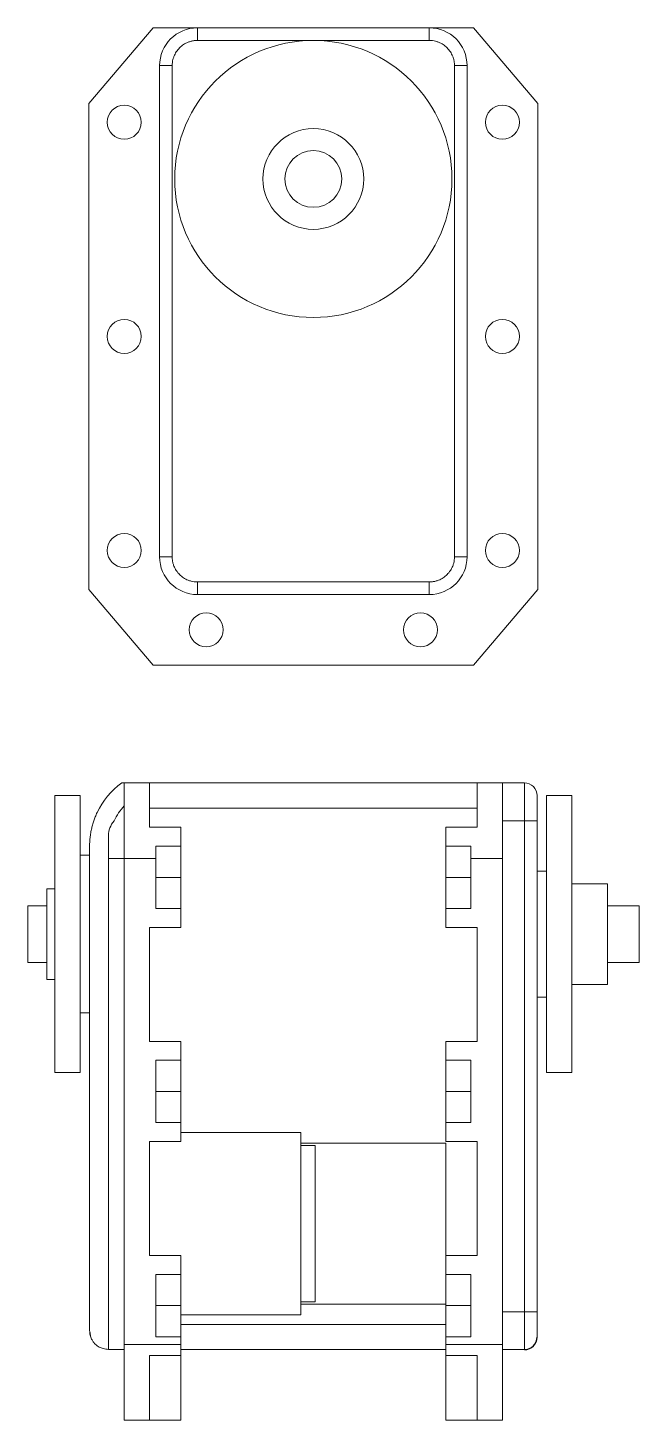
# Model space of a CAD drawing. Header units: millimetres. Extents: x 2045 to 5131, y -377 to 2192.
# Drawn here: x 3903 to 3951.5, y 1460.7 to 1571.3 of the extents above; entities that cross this region are included whole.
import ezdxf

# ---------------------------------------------------------------- set-up
doc = ezdxf.new("R2010")
doc.units = ezdxf.units.MM
doc.layers.add('RX-28', color=7, linetype='Continuous')

msp = doc.modelspace()

# ---------------------------------------------------------------- linework, layer by layer
at = {"layer": 'RX-28', "color": 7, "linetype": 'Continuous', "lineweight": 15}
for p, q in [((3912.948, 1571.286), (3907.848, 1565.286)), ((3912.948, 1571.286), (3916.448, 1571.286)), ((3912.948, 1571.286), (3915.448, 1571.286)), ((3934.848, 1571.286), (3916.448, 1571.286)), ((3916.448, 1570.286), (3916.448, 1571.286)), ((3934.848, 1571.286), (3934.848, 1570.286)), ((3934.848, 1571.286), (3938.348, 1571.286)), ((3935.848, 1571.286), (3938.348, 1571.286)), ((3943.448, 1565.286), (3938.348, 1571.286)), ((3934.848, 1570.286), (3916.448, 1570.286)), ((3913.448, 1568.286), (3913.448, 1529.286)), ((3914.448, 1568.286), (3913.448, 1568.286)), ((3914.448, 1568.286), (3914.448, 1529.286)), ((3936.848, 1529.286), (3936.848, 1568.286)), ((3936.848, 1568.286), (3937.848, 1568.286)), ((3937.848, 1529.286), (3937.848, 1568.286)), ((3907.848, 1565.286), (3907.848, 1526.686)), ((3943.448, 1526.686), (3943.448, 1565.286)), ((3914.448, 1529.286), (3913.448, 1529.286)), ((3936.848, 1529.286), (3937.848, 1529.286)), ((3916.448, 1527.286), (3934.848, 1527.286)), ((3916.448, 1527.286), (3916.448, 1526.286)), ((3934.848, 1527.286), (3934.848, 1526.286)), ((3907.848, 1526.686), (3912.948, 1520.686)), ((3916.448, 1526.286), (3934.848, 1526.286)), ((3938.348, 1520.686), (3943.448, 1526.686)), ((3912.948, 1520.686), (3938.348, 1520.686)), ((3912.648, 1511.329), (3910.648, 1511.329)), ((3910.648, 1505.329), (3910.648, 1511.329)), ((3912.648, 1507.804), (3912.648, 1511.329)), ((3938.648, 1511.329), (3912.648, 1511.329)), ((3940.648, 1511.329), (3938.648, 1511.329)), ((3938.648, 1507.804), (3938.648, 1511.329)), ((3940.648, 1505.329), (3940.648, 1511.329)), ((3940.648, 1511.329), (3942.398, 1511.329)), ((3942.398, 1508.329), (3942.398, 1511.329)), ((3905.148, 1510.329), (3905.148, 1488.329)), ((3907.148, 1488.329), (3907.148, 1510.329)), ((3944.148, 1488.329), (3944.148, 1510.329)), ((3946.148, 1510.329), (3946.148, 1488.329)), ((3938.648, 1509.329), (3912.648, 1509.329)), ((3942.398, 1508.329), (3940.648, 1508.329)), ((3943.398, 1508.329), (3942.398, 1508.329)), ((3942.398, 1469.329), (3942.398, 1508.329)), ((3943.398, 1469.329), (3943.398, 1508.329)), ((3909.398, 1507.186), (3909.398, 1506.329)), ((3915.148, 1507.804), (3912.648, 1507.804)), ((3915.148, 1506.304), (3915.148, 1507.804)), ((3936.148, 1507.804), (3938.648, 1507.804)), ((3936.148, 1506.304), (3936.148, 1507.804)), ((3913.148, 1506.304), (3913.148, 1505.329)), ((3913.148, 1506.304), (3915.148, 1506.304)), ((3915.148, 1503.929), (3915.148, 1506.304)), ((3938.148, 1506.304), (3936.148, 1506.304)), ((3936.148, 1503.929), (3936.148, 1506.304)), ((3938.148, 1506.304), (3938.148, 1505.329)), ((3907.898, 1472.83), (3907.898, 1504.828)), ((3909.398, 1472.329), (3909.398, 1505.329)), ((3909.398, 1505.329), (3910.648, 1505.329)), ((3910.648, 1505.329), (3913.148, 1505.329)), ((3910.648, 1466.729), (3910.648, 1505.329)), ((3913.148, 1501.354), (3913.148, 1505.329)), ((3940.648, 1505.329), (3938.148, 1505.329)), ((3938.148, 1501.354), (3938.148, 1505.329)), ((3940.648, 1466.729), (3940.648, 1505.329)), ((3915.148, 1503.829), (3913.148, 1503.829)), ((3915.148, 1503.729), (3915.148, 1503.929)), ((3915.148, 1501.354), (3915.148, 1503.729)), ((3936.148, 1503.929), (3936.148, 1503.729)), ((3936.148, 1503.829), (3938.148, 1503.829)), ((3936.148, 1501.354), (3936.148, 1503.729)), ((3904.498, 1502.929), (3904.498, 1495.729)), ((3948.998, 1503.329), (3948.998, 1495.329)), ((3902.998, 1501.579), (3902.998, 1497.079)), ((3951.498, 1501.579), (3951.498, 1497.079)), ((3915.148, 1501.354), (3913.148, 1501.354)), ((3915.148, 1499.854), (3915.148, 1501.354)), ((3936.148, 1501.354), (3938.148, 1501.354)), ((3936.148, 1499.854), (3936.148, 1501.354)), ((3912.648, 1490.804), (3912.648, 1499.854)), ((3912.648, 1499.854), (3915.148, 1499.854)), ((3938.648, 1499.854), (3936.148, 1499.854)), ((3938.648, 1490.804), (3938.648, 1499.854)), ((3915.148, 1490.804), (3912.648, 1490.804)), ((3915.148, 1489.304), (3915.148, 1490.804)), ((3936.148, 1490.804), (3938.648, 1490.804)), ((3936.148, 1489.304), (3936.148, 1490.804)), ((3913.148, 1484.354), (3913.148, 1489.304)), ((3913.148, 1489.304), (3915.148, 1489.304)), ((3915.148, 1486.929), (3915.148, 1489.304)), ((3938.148, 1489.304), (3936.148, 1489.304)), ((3936.148, 1486.929), (3936.148, 1489.304)), ((3938.148, 1484.354), (3938.148, 1489.304)), ((3915.148, 1486.829), (3913.148, 1486.829)), ((3915.148, 1486.729), (3915.148, 1486.929)), ((3915.148, 1484.354), (3915.148, 1486.729)), ((3936.148, 1486.929), (3936.148, 1486.729)), ((3936.148, 1486.829), (3938.148, 1486.829)), ((3936.148, 1484.354), (3936.148, 1486.729)), ((3915.148, 1484.354), (3913.148, 1484.354)), ((3915.148, 1482.854), (3915.148, 1484.354)), ((3936.148, 1484.354), (3938.148, 1484.354)), ((3936.148, 1482.854), (3936.148, 1484.354)), ((3912.648, 1473.804), (3912.648, 1482.854)), ((3912.648, 1482.854), (3915.148, 1482.854)), ((3924.648, 1483.579), (3915.148, 1483.579)), ((3924.648, 1483.579), (3924.648, 1469.079)), ((3936.148, 1482.729), (3924.648, 1482.729)), ((3938.648, 1482.854), (3936.148, 1482.854)), ((3936.148, 1473.804), (3936.148, 1482.729)), ((3938.648, 1473.804), (3938.648, 1482.854)), ((3925.798, 1482.539), (3924.648, 1482.539)), ((3925.798, 1482.539), (3925.798, 1470.119)), ((3915.148, 1473.804), (3912.648, 1473.804)), ((3915.148, 1472.304), (3915.148, 1473.804)), ((3936.148, 1473.804), (3938.648, 1473.804)), ((3936.148, 1472.304), (3936.148, 1473.804)), ((3913.148, 1467.354), (3913.148, 1472.304)), ((3913.148, 1472.304), (3915.148, 1472.304)), ((3915.148, 1469.079), (3915.148, 1472.304)), ((3938.148, 1472.304), (3936.148, 1472.304)), ((3936.148, 1469.929), (3936.148, 1472.304)), ((3938.148, 1467.354), (3938.148, 1472.304)), ((3909.398, 1471.329), (3909.398, 1469.329)), ((3907.898, 1467.83), (3907.898, 1469.329)), ((3909.398, 1469.329), (3909.398, 1467.329)), ((3913.148, 1469.829), (3915.148, 1469.829)), ((3925.798, 1470.119), (3924.648, 1470.119)), ((3924.648, 1469.929), (3936.148, 1469.929)), ((3936.148, 1469.929), (3936.148, 1469.729)), ((3936.148, 1469.829), (3938.148, 1469.829)), ((3936.148, 1469.729), (3936.148, 1467.354)), ((3942.398, 1469.329), (3940.648, 1469.329)), ((3942.398, 1466.329), (3942.398, 1469.329)), ((3943.398, 1469.329), (3942.398, 1469.329)), ((3924.648, 1469.079), (3915.148, 1469.079)), ((3915.148, 1469.079), (3915.148, 1467.354)), ((3915.148, 1468.329), (3936.148, 1468.329)), ((3915.148, 1467.354), (3913.148, 1467.354)), ((3915.148, 1466.729), (3915.148, 1467.354)), ((3936.148, 1466.729), (3936.148, 1467.354)), ((3936.148, 1467.354), (3938.148, 1467.354)), ((3909.398, 1466.329), (3910.648, 1466.329)), ((3910.648, 1466.729), (3915.148, 1466.729)), ((3910.648, 1460.729), (3910.648, 1466.729)), ((3915.148, 1465.854), (3915.148, 1466.729)), ((3915.148, 1466.329), (3936.148, 1466.329)), ((3940.648, 1466.729), (3936.148, 1466.729)), ((3936.148, 1465.854), (3936.148, 1466.729)), ((3940.648, 1460.729), (3940.648, 1466.729)), ((3942.398, 1466.329), (3940.648, 1466.329)), ((3912.648, 1460.729), (3912.648, 1465.854)), ((3912.648, 1465.854), (3915.148, 1465.854)), ((3915.148, 1460.729), (3915.148, 1465.854)), ((3938.648, 1465.854), (3936.148, 1465.854)), ((3936.148, 1460.729), (3936.148, 1465.854)), ((3938.648, 1460.729), (3938.648, 1465.854)), ((3910.648, 1460.729), (3912.648, 1460.729)), ((3915.148, 1460.729), (3912.648, 1460.729)), ((3915.148, 1460.729), (3912.648, 1460.729)), ((3915.148, 1460.729), (3913.148, 1460.729)), ((3915.148, 1460.729), (3913.148, 1460.729)), ((3936.148, 1460.729), (3938.648, 1460.729)), ((3936.148, 1460.729), (3938.148, 1460.729)), ((3936.148, 1460.729), (3938.648, 1460.729)), ((3936.148, 1460.729), (3938.148, 1460.729)), ((3940.648, 1460.729), (3938.648, 1460.729))]:
    msp.add_line(p, q, dxfattribs=at)
for centre, radius in [((3925.648, 1559.286), 11), ((3910.648, 1563.786), 1.35), ((3940.648, 1563.786), 1.35), ((3925.648, 1559.286), 4), ((3925.648, 1559.286), 2.25), ((3910.648, 1546.786), 1.35), ((3940.648, 1546.786), 1.35), ((3910.648, 1529.786), 1.35), ((3940.648, 1529.786), 1.35), ((3917.148, 1523.486), 1.35), ((3934.148, 1523.486), 1.35)]:
    msp.add_circle(centre, radius, dxfattribs=at)
for centre, radius, start, end in [((3916.448, 1568.286), 3, 90, 180), ((3934.848, 1568.286), 3, 0, 90), ((3916.448, 1529.286), 3, 180, 270), ((3934.848, 1529.286), 3, 270, 0), ((3914.075, 1506.329), 6.177, 125.95684, 154.68287), ((3942.398, 1510.329), 1, 359.99999, 90)]:
    msp.add_arc(centre, radius, start, end, dxfattribs=at)
at = {"layer": 'RX-28', "color": 7, "linetype": 'Continuous'}
msp.add_arc((3942.398, 1467.329), 1, 270, 0, dxfattribs=at)
at = {"layer": 'RX-28', "color": 7, "linetype": 'Continuous', "lineweight": 15}
for points, knots in [([(3916.448, 1570.286), (3916.406, 1570.286), (3916.322, 1570.284), (3916.197, 1570.272), (3916.073, 1570.252), (3915.951, 1570.225), (3915.83, 1570.19), (3915.623, 1570.115), (3915.342, 1569.97), (3915.024, 1569.71), (3914.764, 1569.393), (3914.6, 1569.074), (3914.506, 1568.785), (3914.457, 1568.538), (3914.451, 1568.37), (3914.448, 1568.286)], [0, 0, 0, 0, 0.0403222, 0.0803171, 0.1201425, 0.159958, 0.1999236, 0.2401972, 0.3700419, 0.5000573, 0.629902, 0.7599174, 0.8400454, 0.9196463, 1, 1, 1, 1]), ([(3936.848, 1568.286), (3936.847, 1568.328), (3936.846, 1568.413), (3936.833, 1568.538), (3936.814, 1568.661), (3936.787, 1568.784), (3936.752, 1568.904), (3936.677, 1569.111), (3936.532, 1569.392), (3936.272, 1569.71), (3935.954, 1569.97), (3935.636, 1570.135), (3935.347, 1570.228), (3935.1, 1570.277), (3934.932, 1570.283), (3934.848, 1570.286)], [0, 0, 0, 0, 0.04032222, 0.08031714, 0.12014249, 0.15995801, 0.19992356, 0.24019724, 0.37004189, 0.50005725, 0.62990199, 0.75991743, 0.84004545, 0.91964627, 1, 1, 1, 1]), ([(3914.448, 1529.286), (3914.449, 1529.244), (3914.45, 1529.16), (3914.462, 1529.035), (3914.482, 1528.911), (3914.509, 1528.789), (3914.544, 1528.668), (3914.619, 1528.461), (3914.764, 1528.18), (3915.024, 1527.863), (3915.342, 1527.602), (3915.66, 1527.438), (3915.949, 1527.344), (3916.196, 1527.295), (3916.364, 1527.289), (3916.448, 1527.286)], [0, 0, 0, 0, 0.0403222, 0.0803171, 0.1201425, 0.159958, 0.1999236, 0.2401972, 0.3700419, 0.5000573, 0.629902, 0.7599174, 0.8400454, 0.9196463, 1, 1, 1, 1]), ([(3934.848, 1527.286), (3934.89, 1527.287), (3934.974, 1527.289), (3935.099, 1527.301), (3935.223, 1527.32), (3935.345, 1527.348), (3935.466, 1527.383), (3935.673, 1527.457), (3935.954, 1527.602), (3936.272, 1527.862), (3936.532, 1528.18), (3936.696, 1528.499), (3936.79, 1528.787), (3936.839, 1529.035), (3936.845, 1529.202), (3936.848, 1529.286)], [0, 0, 0, 0, 0.0403222, 0.0803171, 0.1201425, 0.159958, 0.1999236, 0.2401972, 0.3700419, 0.5000573, 0.629902, 0.7599174, 0.8400454, 0.9196463, 1, 1, 1, 1]), ([(3943.398, 1508.329), (3943.398, 1508.371), (3943.398, 1508.455), (3943.398, 1508.58), (3943.398, 1508.704), (3943.398, 1508.826), (3943.398, 1508.947), (3943.398, 1509.154), (3943.398, 1509.435), (3943.398, 1509.752), (3943.398, 1510.013), (3943.398, 1510.177), (3943.398, 1510.271), (3943.398, 1510.32), (3943.398, 1510.326), (3943.398, 1510.329)], [0, 0, 0, 0, 0.04032222, 0.08031714, 0.12014249, 0.15995801, 0.19992356, 0.24019724, 0.37004189, 0.50005725, 0.62990199, 0.75991743, 0.84004545, 0.91964627, 1, 1, 1, 1]), ([(3907.898, 1506.329), (3907.898, 1506.388), (3907.899, 1506.508), (3907.908, 1506.691), (3907.921, 1506.879), (3907.942, 1507.07), (3907.968, 1507.265), (3908.002, 1507.463), (3908.051, 1507.703), (3908.122, 1507.988), (3908.223, 1508.315), (3908.344, 1508.645), (3908.442, 1508.861), (3908.491, 1508.97)], [0, 0, 0, 0, 0.070877, 0.1420784, 0.2137175, 0.285906, 0.3587527, 0.4323636, 0.5068416, 0.6264285, 0.748243, 0.872652, 1, 1, 1, 1]), ([(3909.847, 1508.329), (3909.695, 1508.145), (3909.579, 1507.949), (3909.43, 1507.558), (3909.398, 1507.363), (3909.398, 1507.186)], [0, 0, 0, 0, 0.5, 0.5, 1, 1, 1, 1]), ([(3909.398, 1506.329), (3909.398, 1506.329), (3909.398, 1506.307), (3909.398, 1506.21), (3909.398, 1506.134), (3909.398, 1505.938), (3909.398, 1505.82), (3909.398, 1505.574), (3909.398, 1505.447), (3909.398, 1505.329)], [0, 0, 0, 0, 0.25, 0.25, 0.5, 0.5, 0.75, 0.75, 1, 1, 1, 1]), ([(3907.898, 1469.329), (3907.898, 1470.257), (3907.898, 1471.147), (3907.898, 1472.46), (3907.898, 1472.829), (3907.898, 1472.829)], [0, 0, 0, 0, 0.5, 0.5, 1, 1, 1, 1]), ([(3909.398, 1472.329), (3909.398, 1472.198), (3909.398, 1471.935), (3909.398, 1471.608), (3909.398, 1471.401), (3909.398, 1471.374), (3909.398, 1471.364)], [0, 0, 0, 0, 0.2825844, 0.5651689, 0.8477533, 1, 1, 1, 1]), ([(3943.398, 1467.329), (3943.398, 1467.33), (3943.398, 1467.331), (3943.398, 1467.343), (3943.398, 1467.363), (3943.398, 1467.39), (3943.398, 1467.425), (3943.398, 1467.5), (3943.398, 1467.645), (3943.398, 1467.905), (3943.398, 1468.223), (3943.398, 1468.541), (3943.398, 1468.83), (3943.398, 1469.077), (3943.398, 1469.245), (3943.398, 1469.329)], [0, 0, 0, 0, 0.0403222, 0.0803171, 0.1201425, 0.159958, 0.1999236, 0.2401972, 0.3700419, 0.5000573, 0.629902, 0.7599174, 0.8400454, 0.9196463, 1, 1, 1, 1]), ([(3907.898, 1467.83), (3907.904, 1467.736), (3907.916, 1467.537), (3907.98, 1467.302), (3908.053, 1467.176), (3908.072, 1467.143)], [0, 0, 0, 0, 0.3971375, 0.8406945, 1, 1, 1, 1]), ([(3908.253, 1466.863), (3908.242, 1466.875), (3908.181, 1466.943), (3908.074, 1467.114), (3907.953, 1467.396), (3907.934, 1467.622), (3907.924, 1467.744)], [0, 0, 0, 0, 0.050132, 0.2955176, 0.6187189, 1, 1, 1, 1]), ([(3909.398, 1467.329), (3909.398, 1467.198), (3909.398, 1466.935), (3909.398, 1466.608), (3909.398, 1466.401), (3909.398, 1466.374), (3909.398, 1466.364)], [0, 0, 0, 0, 0.2825843, 0.5651687, 0.847753, 1, 1, 1, 1]), ([(3909.414, 1466.345), (3909.338, 1466.35), (3909.191, 1466.358), (3908.932, 1466.413), (3908.625, 1466.534), (3908.402, 1466.689), (3908.278, 1466.833), (3908.253, 1466.863)], [0, 0, 0, 0, 0.1677828, 0.3204249, 0.5757663, 0.9127774, 1, 1, 1, 1])]:
    msp.add_open_spline(points, degree=3, knots=knots, dxfattribs=at)
for points, degree in [([(3910.448, 1511.329), (3910.448, 1511.329), (3910.524, 1511.329), (3910.648, 1511.329)], 3), ([(3907.148, 1510.329), (3905.148, 1510.329)], 1), ([(3944.148, 1510.329), (3946.148, 1510.329)], 1), ([(3910.648, 1509.512), (3910.322, 1509.161), (3910.052, 1508.762), (3909.847, 1508.329)], 3), ([(3907.898, 1504.829), (3907.898, 1504.829), (3907.898, 1505.389), (3907.898, 1506.329)], 3), ([(3907.898, 1505.579), (3907.148, 1505.579)], 1), ([(3943.398, 1504.329), (3944.148, 1504.329)], 1), ([(3905.148, 1502.929), (3904.498, 1502.929)], 1), ([(3946.148, 1503.329), (3948.998, 1503.329)], 1), ([(3904.498, 1501.579), (3902.998, 1501.579)], 1), ([(3948.998, 1501.579), (3951.498, 1501.579)], 1), ([(3902.998, 1497.079), (3904.498, 1497.079)], 1), ([(3951.498, 1497.079), (3948.998, 1497.079)], 1), ([(3904.498, 1495.729), (3905.148, 1495.729)], 1), ([(3948.998, 1495.329), (3946.148, 1495.329)], 1), ([(3944.148, 1494.329), (3943.398, 1494.329)], 1), ([(3907.148, 1493.079), (3907.898, 1493.079)], 1), ([(3905.148, 1488.329), (3907.148, 1488.329)], 1), ([(3946.148, 1488.329), (3944.148, 1488.329)], 1), ([(3909.398, 1471.364), (3909.398, 1471.329)], 1), ([(3908.196, 1466.938), (3908.273, 1466.847)], 1), ([(3909.398, 1466.364), (3909.398, 1466.329)], 1)]:
    msp.add_open_spline(points, degree=degree, dxfattribs=at)

doc.saveas('drawing.dxf')
